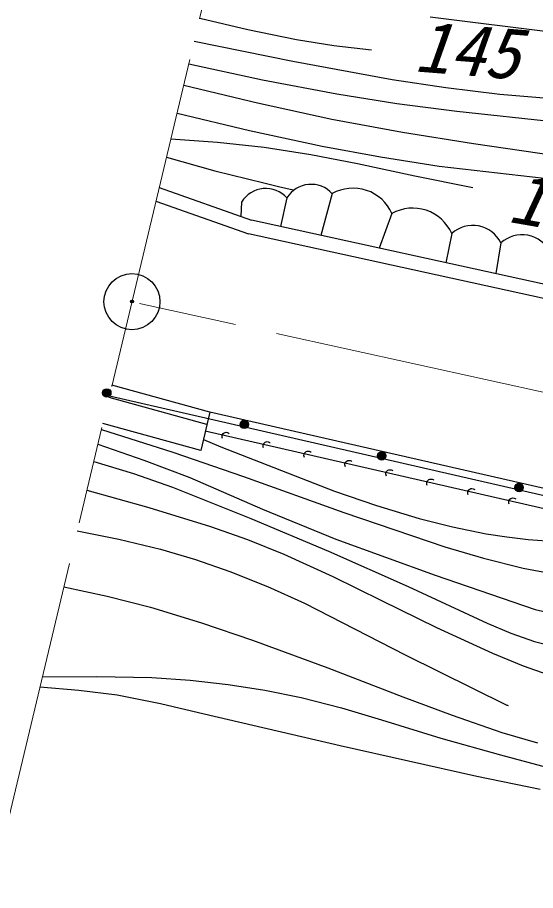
# Model space of a CAD drawing. Units: millimetres, scale not verified. Extents: x 31311 to 671312, y 22626 to 382627.
# Drawn here: x 67513 to 86005, y 254409 to 285577 of the extents above; entities that cross this region are included whole.
import ezdxf
from ezdxf.enums import TextEntityAlignment as Align

# ---------------------------------------------------------------- set-up
doc = ezdxf.new("R2010")
doc.units = ezdxf.units.MM
doc.header["$LTSCALE"] = 1000
doc.linetypes.add('CHAIN', pattern=[18.5, 12, -1.5, 3.5, -1.5])
for name, color, linetype, lineweight in [('M-BGD', 7, 'Continuous', 25), ('M-BMK', 2, 'CHAIN', 13), ('M-BMK-SRVR', 3, 'Continuous', 25)]:
    doc.layers.add(name, color=color, linetype=linetype, lineweight=lineweight)
doc.layers.add('M-OTRS', color=6, linetype='Continuous')
doc.styles.add('ＭＳ ゴシック', font='')
doc.styles.get('ＭＳ ゴシック').set_extended_font_data('MS Gothic')

# ---------------------------------------------------------------- blocks, each defined once
blk = doc.blocks.new('BUHIN14')
at = {"color": 6, "linetype": 'Continuous', "lineweight": 25}
for radius in [0.05, 0.0437, 0.0375, 0.0312, 0.025, 0.0187, 0.0125, 0.0063]:
    blk.add_circle((0, 0), radius, dxfattribs=at)

msp = doc.modelspace()

# ---------------------------------------------------------------- linework, layer by layer
at = {"layer": 'M-BGD'}
for p, q in [((74020, 285554), (75740, 285142)), ((82241, 285600), (87200, 284979)), ((75740, 285142), (77473, 284789)), ((73822, 284726), (77341, 284018)), ((77473, 284789), (78806, 284580)), ((78806, 284580), (80156, 284417)), ((77341, 284018), (80886, 283366)), ((73631, 283924), (76260, 283356)), ((76260, 283356), (78910, 282846)), ((80886, 283366), (82803, 283074)), ((73449, 283165), (76081, 282529)), ((82803, 283074), (84727, 282842)), ((78910, 282846), (81051, 282509)), ((84727, 282842), (86449, 282696)), ((76081, 282529), (78736, 281950)), ((81051, 282509), (83202, 282231)), ((73208, 282155), (75790, 281540)), ((83202, 282231), (88163, 281694)), ((78736, 281950), (81260, 281482)), ((75790, 281540), (78388, 280983)), ((81260, 281482), (83795, 281073)), ((72991, 281247), (74656, 281129)), ((74656, 281129), (76314, 280951)), ((76314, 280951), (77979, 280688)), ((78388, 280983), (80471, 280599)), ((83795, 281073), (86929, 280623)), ((72833, 280584), (74554, 280099)), ((77979, 280688), (79647, 280363)), ((80471, 280599), (82564, 280274)), ((79647, 280363), (81702, 279927)), ((82564, 280274), (87517, 279704)), ((74554, 280099), (76310, 279668)), ((81702, 279927), (83765, 279507)), ((76310, 279668), (76825, 279548)), ((72575, 279506), (75872, 278337)), ((76825, 279548), (77351, 279428)), ((78747, 279287), (78338, 277798)), ((72458, 279017), (75765, 277848)), ((75515, 278988), (75487, 278480)), ((77131, 279138), (76906, 278114)), ((114494, 269895), (75872, 278337)), ((80880, 278574), (80426, 277342)), ((114384, 269408), (75765, 277848)), ((83014, 277861), (82805, 276821)), ((84770, 277527), (84585, 276432)), ((74374, 271485), (70887, 272445)), ((74274, 271046), (70783, 272007)), ((119848, 260803), (70795, 272056)), ((74374, 271485), (74062, 270120)), ((119705, 261123), (74374, 271485)), ((70512, 270873), (73054, 270062)), ((74062, 270120), (70563, 271085)), ((119549, 260441), (74218, 270803)), ((70384, 270339), (72029, 269774)), ((74150, 270507), (74776, 270253)), ((74776, 270253), (78828, 268669)), ((73054, 270062), (75585, 269192)), ((70238, 269725), (71653, 269298)), ((72029, 269774), (73662, 269149)), ((71653, 269298), (73050, 268813)), ((73662, 269149), (76256, 268021)), ((75585, 269192), (79164, 267907)), ((69992, 268698), (72201, 268082)), ((73050, 268813), (75843, 267695)), ((78828, 268669), (80331, 268154)), ((72201, 268082), (74408, 267404)), ((80331, 268154), (81851, 267696)), ((76256, 268021), (78880, 266947)), ((79164, 267907), (82763, 266679)), ((75843, 267695), (78621, 266519)), ((81851, 267696), (83041, 267392)), ((69646, 267248), (71134, 266953)), ((74408, 267404), (75728, 266939)), ((83041, 267392), (84244, 267146)), ((84244, 267146), (84984, 267030)), ((71134, 266953), (72619, 266596)), ((75728, 266939), (77026, 266419)), ((78880, 266947), (82420, 265668)), ((84984, 267030), (85737, 266935)), ((85737, 266935), (89117, 266716)), ((72619, 266596), (73865, 266225)), ((78621, 266519), (81461, 265268)), ((82763, 266679), (84152, 266269)), ((73865, 266225), (75092, 265797)), ((77026, 266419), (78773, 265622)), ((84152, 266269), (85566, 265915)), ((85566, 265915), (86645, 265710)), ((75092, 265797), (76440, 265260)), ((78773, 265622), (80503, 264766)), ((82420, 265668), (85991, 264442)), ((69168, 265249), (70721, 264917)), ((76440, 265260), (77763, 264669)), ((81461, 265268), (84283, 263959)), ((70721, 264917), (72260, 264527)), ((77763, 264669), (81352, 262827)), ((80503, 264766), (82471, 263795)), ((72260, 264527), (74085, 263965)), ((85991, 264442), (87131, 264185)), ((74085, 263965), (75901, 263342)), ((82471, 263795), (84469, 262877)), ((84283, 263959), (85119, 263601)), ((85119, 263601), (85974, 263299)), ((75901, 263342), (78593, 262365)), ((85974, 263299), (86931, 263052)), ((81352, 262827), (84981, 261032)), ((84469, 262877), (85563, 262431)), ((78593, 262365), (81273, 261329)), ((85563, 262431), (86677, 262042)), ((68400, 262036), (70350, 262054)), ((70350, 262054), (72308, 262011)), ((72308, 262011), (73674, 261921)), ((73674, 261921), (75037, 261770)), ((68316, 261685), (69701, 261568)), ((69701, 261568), (71076, 261392)), ((75037, 261770), (76342, 261566)), ((76342, 261566), (77635, 261303)), ((71076, 261392), (72624, 261087)), ((77635, 261303), (79078, 260935)), ((81273, 261329), (83029, 260664)), ((72624, 261087), (74173, 260721)), ((79078, 260935), (80504, 260508)), ((84981, 261032), (84999, 261024)), ((84999, 261024), (85027, 261013)), ((74173, 260721), (79031, 259590)), ((83029, 260664), (84807, 260054)), ((80504, 260508), (82624, 259852)), ((84807, 260054), (86072, 259679)), ((82624, 259852), (84758, 259254)), ((79031, 259590), (83905, 258494)), ((84758, 259254), (86709, 258734)), ((83905, 258494), (86169, 258032))]:
    msp.add_line(p, q, dxfattribs=at)
for points in [[(74831, 270543), (74819, 270577), (74815, 270611), (74817, 270655), (74832, 270690), (74853, 270720), (74890, 270748), (74924, 270762), (74961, 270768), (75005, 270760), (75037, 270748), (75067, 270728)], [(76293, 270209), (76282, 270243), (76278, 270277), (76280, 270321), (76295, 270355), (76316, 270385), (76352, 270414), (76387, 270428), (76424, 270434), (76467, 270426), (76499, 270414), (76529, 270394)], [(77756, 269874), (77744, 269909), (77740, 269943), (77742, 269986), (77757, 270021), (77778, 270051), (77815, 270080), (77849, 270093), (77886, 270099), (77929, 270092), (77962, 270080), (77992, 270059)], [(79218, 269540), (79206, 269575), (79202, 269609), (79204, 269652), (79219, 269687), (79240, 269717), (79277, 269746), (79311, 269759), (79348, 269765), (79392, 269757), (79424, 269745), (79454, 269725)], [(80680, 269206), (80668, 269240), (80664, 269274), (80667, 269318), (80681, 269353), (80703, 269383), (80739, 269411), (80773, 269425), (80811, 269431), (80854, 269423), (80886, 269411), (80916, 269391)], [(82143, 268872), (82131, 268906), (82127, 268940), (82129, 268984), (82144, 269018), (82165, 269048), (82202, 269077), (82236, 269091), (82273, 269097), (82316, 269089), (82348, 269077), (82379, 269057)], [(83605, 268537), (83593, 268572), (83589, 268606), (83591, 268649), (83606, 268684), (83627, 268714), (83664, 268743), (83698, 268756), (83735, 268762), (83778, 268755), (83811, 268743), (83841, 268722)], [(85067, 268203), (85055, 268238), (85051, 268272), (85053, 268315), (85068, 268350), (85089, 268380), (85126, 268408), (85160, 268422), (85197, 268428), (85241, 268420), (85273, 268408), (85303, 268388)]]:
    msp.add_lwpolyline(points, dxfattribs=at)
for centre, radius in [((71601, 275431), 30), ((70702, 272174), 150), ((70702, 272174), 132), ((70702, 272174), 115), ((70702, 272174), 96.8), ((70702, 272174), 79.5), ((70702, 272174), 58.5), ((70702, 272174), 40.5), ((70702, 272174), 23.3), ((70702, 272174), 4.5), ((75607, 271048), 150), ((75607, 271048), 132), ((75607, 271048), 115), ((75607, 271048), 96.8), ((75607, 271048), 79.5), ((75607, 271048), 58.5), ((75607, 271048), 40.5), ((75607, 271048), 23.3), ((75607, 271048), 4.5), ((80513, 269923), 150), ((80513, 269923), 132), ((80513, 269923), 115), ((80513, 269923), 96.8), ((80513, 269923), 79.5), ((80513, 269923), 58.5), ((80513, 269923), 40.5), ((80513, 269923), 23.3), ((80513, 269923), 4.5), ((85418, 268798), 150), ((85418, 268798), 132), ((85418, 268798), 115), ((85418, 268798), 96.8), ((85418, 268798), 79.5), ((85418, 268798), 58.5), ((85418, 268798), 40.5), ((85418, 268798), 23.3), ((85418, 268798), 4.5)]:
    msp.add_circle(centre, radius, dxfattribs=at)
for centre, radius, start, end in [((77995, 278606), 1014, 42.1558, 148.416), ((76379, 278457), 1014, 42.1558, 148.416), ((79492, 277967), 1516, 23.5924, 119.445), ((81625, 277254), 1516, 23.5924, 119.445), ((83767, 277035), 1117, 26.1239, 132.3841), ((85523, 276702), 1117, 26.1239, 132.3841)]:
    msp.add_arc(centre, radius, start, end, dxfattribs=at)
at = {"layer": 'M-BMK'}
for p, q in [((66578, 254409), (79388, 308018)), ((142672, 259762), (71601, 275431))]:
    msp.add_line(p, q, dxfattribs=at)
at = {"layer": 'M-BMK-SRVR'}
msp.add_circle((71601, 275431), 1000, dxfattribs=at)

# ---------------------------------------------------------------- block references
at = {"layer": 'M-OTRS', "xscale": 1000.001, "yscale": 1000.001}
msp.add_blockref('BUHIN14', (71602, 275434), dxfattribs=at)

# ---------------------------------------------------------------- texts
at = {"layer": 'M-BGD', "style": 'ＭＳ ゴシック', "oblique": 15}
for s, rotation, p in [('145', 355.5, (81608, 283106)), ('140', 350.1, (84881, 277746))]:
    msp.add_text(s, height=1833, rotation=rotation, dxfattribs=at).set_placement(p, align=Align.BOTTOM_LEFT)

doc.saveas('drawing.dxf')
